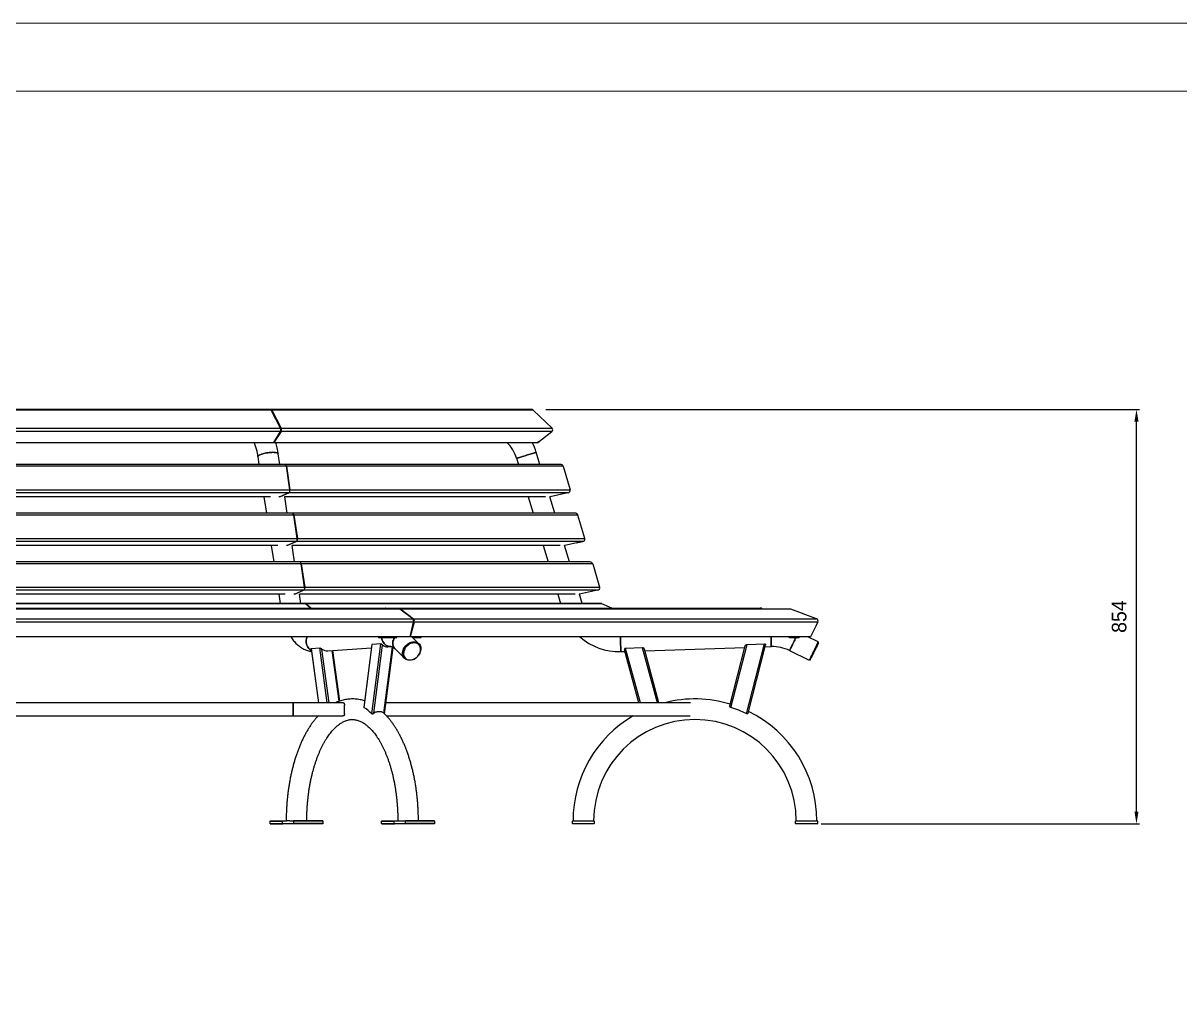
# Model space of a CAD drawing. Header units: millimetres. Extents: x -2153 to 6163, y -6718 to -838.
# Drawn here: x 231 to 2614, y -2824 to -838 of the extents above; entities that cross this region are included whole.
import ezdxf

# ---------------------------------------------------------------- set-up
doc = ezdxf.new("R2010")
doc.units = ezdxf.units.MM
doc.header["$PDSIZE"] = -1
doc.layers.add('tabelka', color=155, linetype='Continuous')
doc.layers.add('WYMIAR', color=96, linetype='Continuous')
doc.dimstyles.new('1-1', dxfattribs={"dimtxt": 30, "dimasz": 25, "dimexe": 6.25, "dimexo": 30, "dimgap": 20.625, "dimtad": 1, "dimdec": 1, "dimtxsty": 'Standard', "dimcen": 0, "dimclrd": 2, "dimclre": 2, "dimclrt": 2, "dimadec": 0, "dimazin": 0, "dimtfac": 1, "dimtdec": 1, "dimtmove": 0, "dimatfit": 3, "dimfxl": 0, "dimarcsym": 0})

# ---------------------------------------------------------------- blocks, each defined once
blk = doc.blocks.new('front')
for p, q in [((-6472.3, 411.8), (-7548.7, 411.8)), ((-6472.5, 413.4), (-7548.6, 413.4)), ((-5935.9, 413.4), (-6473.9, 413.4)), ((-5935.9, 413.4), (-6472.5, 413.4)), ((-6452.5, 374.6), (-6471.8, 411.8)), ((-6471.3, 411.8), (-6471.8, 411.8)), ((-6470.3, 411.8), (-6471.3, 411.8)), ((-6470.3, 411.8), (-6451, 374.6)), ((-5932.7, 411.8), (-6470.3, 411.8)), ((-5892.9, 374.6), (-5931.6, 411.8)), ((-7568, 374.6), (-6452.9, 374.6)), ((-6453, 367.6), (-7567.9, 367.6)), ((-6451.4, 367.6), (-6466.5, 345.5)), ((-6466.2, 345.5), (-6452.6, 367.6)), ((-6452.2, 367.6), (-6452.6, 367.6)), ((-6452.5, 374.6), (-6452, 374.6)), ((-6451.4, 367.6), (-6452.2, 367.6)), ((-6452, 374.6), (-6451, 374.6)), ((-5894.3, 367.6), (-6451.4, 367.6)), ((-6451, 374.6), (-5894, 374.6)), ((-5922.2, 345.5), (-5893.4, 367.6)), ((-7554.6, 345.5), (-6466.5, 345.5)), ((-6466.4, 345.7), (-6466.2, 345.5)), ((-6466.2, 345.5), (-5922.2, 345.5)), ((-5919.7, 347.4), (-5922.2, 345.5)), ((-6499.1, 315.6), (-6496.8, 300)), ((-6453.9, 300), (-6457.2, 322)), ((-5966.1, 312.6), (-5962.3, 300)), ((-5918, 300), (-5925.5, 325)), ((-6440.3, 296.3), (-7580.5, 296.3)), ((-6443, 300), (-7577.7, 300)), ((-5875.8, 300), (-6443.1, 300)), ((-6433.2, 247.8), (-6440.3, 296.3)), ((-6440.2, 296.3), (-6440.3, 296.3)), ((-6440.3, 296.3), (-6440.3, 296.3)), ((-6440.2, 296.3), (-6433.1, 247.8)), ((-5870.2, 296.3), (-6440.2, 296.3)), ((-5870.2, 296.3), (-5855.9, 247.8)), ((-7587.6, 247.8), (-6433.2, 247.8)), ((-6435.2, 241.8), (-7585.5, 241.8)), ((-6435.2, 241.8), (-6453.8, 233.6)), ((-6453.6, 233.6), (-6435.2, 241.8)), ((-6435.2, 241.8), (-6435.2, 241.8)), ((-5860.1, 241.8), (-6435.2, 241.8)), ((-6435.2, 241.8), (-6435.2, 241.8)), ((-6433.2, 247.8), (-6433.1, 247.8)), ((-6433.1, 247.8), (-5855.9, 247.8)), ((-5860.1, 241.8), (-5897.1, 233.6)), ((-6473.2, 233.6), (-7547.8, 233.6)), ((-6486.7, 233.6), (-6481.5, 199.6)), ((-6453.8, 233.6), (-6455.7, 233.6)), ((-6453.6, 233.7), (-6453.6, 233.6)), ((-6452.7, 233.6), (-6453.6, 233.6)), ((-5906.6, 233.6), (-6443.9, 233.6)), ((-6438.6, 199.6), (-6443.8, 233.6)), ((-5942.1, 233.6), (-5931.7, 199.6)), ((-5887.4, 199.6), (-5897.8, 233.6)), ((-5897.1, 233.6), (-5897.8, 233.6)), ((-6425.2, 195.8), (-7595.9, 195.8)), ((-6427.7, 199.6), (-7593.3, 199.6)), ((-5845.1, 199.6), (-6427.9, 199.6)), ((-5931.7, 199.6), (-6427.7, 199.6)), ((-6417.9, 147.4), (-6425.1, 195.8)), ((-6424.8, 195.8), (-6425.1, 195.8)), ((-6424.8, 195.8), (-6417.7, 147.4)), ((-5839.6, 195.8), (-6424.8, 195.8)), ((-5845.1, 199.6), (-5887.4, 199.6)), ((-5825.2, 147.4), (-5839.5, 195.8)), ((-7603.1, 147.4), (-6418, 147.4)), ((-6417.9, 147.4), (-6417.9, 147.4)), ((-6417.9, 147.4), (-6417.7, 147.4)), ((-6417.7, 147.4), (-5825.3, 147.4)), ((-6420.1, 141.3), (-7601, 141.3)), ((-6458, 133.1), (-7563.1, 133.1)), ((-6471.4, 133.1), (-6466.2, 99.1)), ((-6438.5, 133.1), (-6440.4, 133.1)), ((-6419.8, 141.3), (-6438.5, 133.1)), ((-6438.4, 133.1), (-6420, 141.3)), ((-6438.4, 133.1), (-6438.4, 133.1)), ((-6437.4, 133.1), (-6438.4, 133.1)), ((-5876.1, 133.1), (-6428.6, 133.1)), ((-6423.3, 99.1), (-6428.5, 133.1)), ((-6419.9, 141.3), (-6420, 141.3)), ((-6419.8, 141.3), (-6419.9, 141.3)), ((-5829.4, 141.3), (-6419.8, 141.3)), ((-5911.5, 133.1), (-5901.2, 99.1)), ((-5866.3, 133.1), (-5867.3, 133.1)), ((-5856.9, 99.1), (-5867.2, 133.1)), ((-5829.3, 141.3), (-5866.3, 133.1)), ((-5843.1, 138.3), (-5829.3, 141.3)), ((-6409.9, 95.4), (-7610.8, 95.4)), ((-6412.4, 99.1), (-7608, 99.1)), ((-5814.8, 99.1), (-6412.6, 99.1)), ((-6402.7, 46.9), (-6409.8, 95.4)), ((-6409.7, 95.4), (-6409.8, 95.4)), ((-6409.6, 95.4), (-6409.7, 95.4)), ((-6409.6, 95.4), (-6402.4, 46.9)), ((-5809.2, 95.4), (-6409.6, 95.4)), ((-5809.2, 95.4), (-5794.9, 46.9)), ((-7618, 46.9), (-6402.8, 46.9)), ((-6404.8, 40.8), (-7615.9, 40.8)), ((-6442.7, 32.7), (-7578.3, 32.7)), ((-6456.1, 32.7), (-6453.2, 13.7)), ((-6423.2, 32.7), (-6425.2, 32.7)), ((-6404.5, 40.8), (-6423.2, 32.7)), ((-6423.1, 32.7), (-6404.8, 40.8)), ((-6423.1, 32.7), (-6423.1, 32.7)), ((-6422.1, 32.7), (-6423.1, 32.7)), ((-5845.5, 32.7), (-6413.3, 32.7)), ((-6410.4, 13.7), (-6413.2, 32.7)), ((-6404.7, 40.8), (-6404.8, 40.8)), ((-6404.5, 40.8), (-6404.7, 40.8)), ((-5799.1, 40.8), (-6404.5, 40.8)), ((-6402.7, 46.9), (-6402.6, 46.9)), ((-6402.6, 46.9), (-6402.4, 46.9)), ((-6402.4, 46.9), (-5794.9, 46.9)), ((-5881, 32.7), (-5875.2, 13.7)), ((-5836.1, 32.7), (-5836.8, 32.7)), ((-5830.9, 13.7), (-5836.7, 32.7)), ((-5799.1, 40.8), (-5836.1, 32.7)), ((-6207, 1.6), (-7814.7, 1.6)), ((-6206, 2), (-7814.3, 2)), ((-7783.3, 4.1), (-6237.1, 4.1)), ((-6401.8, 13.1), (-7620.1, 13.1)), ((-6400.7, 13.7), (-7619.5, 13.7)), ((-5793.1, 13.7), (-6402.5, 13.7)), ((-5875.2, 13.7), (-6402.5, 13.7)), ((-6390.9, 4.1), (-6401.2, 13.1)), ((-6400.6, 13.1), (-6401.2, 13.1)), ((-6399.4, 13.1), (-6400.6, 13.1)), ((-6399.4, 13.1), (-6389.1, 4.1)), ((-5790.9, 13.1), (-6399.4, 13.1)), ((-6237.1, 4.1), (-5464, 4.1)), ((-6237.1, 4.1), (-6237.1, 4.1)), ((-5403.5, 2), (-6207.6, 2)), ((-6180, -18.1), (-6206.5, 1.6)), ((-6205.9, 1.6), (-6206.5, 1.6)), ((-6204.8, 1.6), (-6205.9, 1.6)), ((-6204.8, 1.6), (-6178.3, -18.1)), ((-5401.6, 1.6), (-6204.8, 1.6)), ((-5793.1, 13.7), (-5830.9, 13.7)), ((-5769.9, 4.1), (-5790.5, 13.1)), ((-5403.5, 2), (-5459.3, 2)), ((-5348.1, -18.1), (-5401.2, 1.6)), ((-7841.2, -18.1), (-6180.5, -18.1)), ((-6180, -18.1), (-6179.4, -18.1)), ((-6179.4, -18.1), (-6178.3, -18.1)), ((-6178.3, -18.1), (-5348.5, -18.1)), ((-6178.8, -24.7), (-7842.9, -24.7)), ((-6176.9, -24.7), (-6185.4, -55)), ((-6185.4, -55), (-6178.4, -24.7)), ((-6177.9, -24.7), (-6178.4, -24.7)), ((-6176.9, -24.7), (-6177.9, -24.7)), ((-5345.4, -24.7), (-6176.9, -24.7)), ((-5345.2, -24.7), (-5360.7, -55)), ((-5348.9, -32), (-5345.2, -24.7)), ((-6185.4, -55), (-7834.9, -55)), ((-6264.2, -71.3), (-6280.7, -200.1)), ((-6280.4, -201), (-6263.7, -70.8)), ((-6264.5, -213.6), (-6246, -69.7)), ((-6246, -69.7), (-6263.7, -70.8)), ((-6250.7, -55), (-6250.7, -56.1)), ((-6250.7, -56.1), (-6250.7, -56.4)), ((-6211.9, -56.1), (-6250.7, -56.1)), ((-6250.7, -56.4), (-6212.6, -56.4)), ((-6185.4, -55), (-6185.4, -55)), ((-5360.7, -55), (-6185.4, -55)), ((-6167.3, -69.4), (-6181.8, -55)), ((-6162.6, -56.1), (-6180.7, -56.1)), ((-6180.4, -56.4), (-6163, -56.4)), ((-6167.6, -71.4), (-6168.4, -70.5)), ((-6162.2, -55), (-6162.6, -56.1)), ((-5524.3, -201), (-5490.9, -70.8)), ((-5492.5, -213.6), (-5455.5, -69.7)), ((-5490.9, -70.8), (-5455.5, -69.7)), ((-5403.4, -56.4), (-5406.1, -55)), ((-5403.2, -56.4), (-5384.1, -56.4)), ((-5402.4, -55), (-5402.8, -56.1)), ((-5402.8, -56.1), (-5383.4, -56.1)), ((-5344.6, -65.4), (-5365.7, -55)), ((-5343.5, -67.8), (-5345.3, -66.9)), ((-6389.3, -79.7), (-6374.2, -191)), ((-6388.9, -79.2), (-6371.5, -78)), ((-6373.7, -191), (-6388.9, -79.2)), ((-6356.1, -191), (-6371.5, -78)), ((-6352, -191), (-6367, -80.4)), ((-6355.1, -84.1), (-6265.1, -78.1)), ((-6331.6, -188), (-6345.8, -83.4)), ((-6330.2, -187.5), (-6344.3, -83.3)), ((-6260.2, -212.5), (-6242.2, -72.1)), ((-6239.4, -212.5), (-6221.9, -76.1)), ((-6238.1, -213.9), (-6220.5, -76.9)), ((-6231.2, -75.8), (-6224.8, -75.4)), ((-6217.2, -79.6), (-6197.2, -99.5)), ((-5751.1, -85.7), (-5742.8, -85.5)), ((-5714.1, -191), (-5743.8, -81.8)), ((-5706.5, -78), (-5741.4, -79.2)), ((-5711, -191), (-5741.4, -79.2)), ((-5675.7, -191), (-5706.5, -78)), ((-5672.6, -191), (-5702.7, -80.4)), ((-5701.7, -84.1), (-5495.7, -77.2)), ((-5526.6, -197.7), (-5494.7, -73.5)), ((-5489.1, -212.5), (-5453, -72.1)), ((-5454, -75.8), (-5441.1, -75.4)), ((-5403.5, -83.5), (-5363.4, -103.4)), ((-6196, -98.4), (-6195.1, -99.3)), ((-5362.7, -102), (-5360.9, -102.9)), ((-6426.5, -191), (-7697.7, -191)), ((-6323.3, -191), (-6426.5, -191)), ((-6426.5, -204.4), (-6426.5, -191)), ((-6426.5, -191), (-6426.5, -217.9)), ((-6426.5, -217.9), (-6426.5, -204.4)), ((-6239.4, -212.5), (-6238.8, -213)), ((-5607.9, -191), (-6235.2, -191)), ((-7697.4, -217.9), (-6426.5, -217.9)), ((-6426.5, -217.9), (-6323.7, -217.9)), ((-6234.1, -217.9), (-5608.1, -217.9)), ((-6474.1, -439.9), (-6474.1, -434.9)), ((-6474.1, -434.9), (-6448.1, -434.9)), ((-6474.1, -439.9), (-6448.1, -439.9)), ((-6473.8, -434.4), (-6447.8, -434.4)), ((-6473.8, -440.4), (-6447.8, -440.4)), ((-6448.1, -439.9), (-6448.1, -434.9)), ((-6447.8, -434.4), (-6440.4, -434.4)), ((-6425.8, -440.4), (-6447.8, -440.4)), ((-6433.3, -434.4), (-6440.4, -434.4)), ((-6433.3, -434.4), (-6425.8, -434.4)), ((-6365.2, -434.4), (-6425.8, -434.4)), ((-6365.2, -440.4), (-6425.8, -440.4)), ((-6425.6, -434.9), (-6425.6, -439.9)), ((-6365, -434.9), (-6425.6, -434.9)), ((-6365, -439.9), (-6425.6, -439.9)), ((-6365, -434.9), (-6365, -439.9)), ((-6244.1, -439.9), (-6244.1, -434.9)), ((-6244.1, -434.9), (-6218.1, -434.9)), ((-6244.1, -439.9), (-6218.1, -439.9)), ((-6243.8, -434.4), (-6217.8, -434.4)), ((-6243.8, -440.4), (-6217.8, -440.4)), ((-6218.1, -439.9), (-6218.1, -434.9)), ((-6217.8, -434.4), (-6210.4, -434.4)), ((-6195.8, -440.4), (-6217.8, -440.4)), ((-6210.4, -434.4), (-6203.3, -434.4)), ((-6203.3, -434.4), (-6195.8, -434.4)), ((-6135.2, -434.4), (-6195.8, -434.4)), ((-6135.2, -440.4), (-6195.8, -440.4)), ((-6195.6, -434.9), (-6195.6, -439.9)), ((-6135, -434.9), (-6195.6, -434.9)), ((-6135, -439.9), (-6195.6, -439.9)), ((-6135, -434.9), (-6135, -439.9)), ((-5851, -439.9), (-5851, -434.9)), ((-5850.5, -434.4), (-5806.5, -434.4)), ((-5806.5, -440.4), (-5850.5, -440.4)), ((-5806, -434.9), (-5806, -439.9)), ((-5391, -439.9), (-5391, -434.9)), ((-5390.5, -434.4), (-5346.5, -434.4)), ((-5346.5, -440.4), (-5390.5, -440.4)), ((-5346, -434.9), (-5346, -439.9))]:
    blk.add_line(p, q)
at = {"flags": 128}
for points in [[(-6468, 325), (-6470.5, 324.9), (-6473.1, 324.8), (-6475.8, 324.5), (-6478.6, 324.1), (-6481.3, 323.7), (-6484, 323.2), (-6486.6, 322.6), (-6489, 321.9), (-6491.3, 321.2), (-6493.3, 320.4), (-6495.1, 319.6), (-6496.5, 318.8), (-6497.7, 318), (-6498.5, 317.2), (-6499, 316.4), (-6499.1, 315.7), (-6499.1, 315.6)], [(-6499.1, 315.6), (-6499.1, 315.7), (-6499, 316.4), (-6498.5, 317.2), (-6497.7, 318), (-6496.5, 318.8), (-6495.1, 319.6), (-6493.3, 320.4), (-6491.3, 321.2), (-6489, 321.9), (-6486.6, 322.6), (-6484, 323.2), (-6481.3, 323.7), (-6478.6, 324.1), (-6475.8, 324.5), (-6473.1, 324.8), (-6470.5, 324.9), (-6468, 325), (-6465.7, 324.9), (-6463.6, 324.8), (-6461.8, 324.5), (-6460.2, 324.1), (-6458.9, 323.7), (-6458, 323.2), (-6457.4, 322.6), (-6457.2, 322)], [(-6457.2, 322), (-6457.4, 322.6), (-6458, 323.2), (-6458.9, 323.7), (-6460.2, 324.1), (-6461.8, 324.5), (-6463.6, 324.8), (-6465.7, 324.9), (-6468, 325)], [(-5925.5, 325), (-5925.7, 324.9), (-5926.2, 324.8), (-5927.1, 324.5), (-5928.3, 324.1), (-5929.7, 323.7), (-5931.5, 323.2), (-5933.5, 322.6), (-5935.7, 321.9), (-5938.1, 321.2), (-5940.6, 320.4), (-5943.2, 319.6), (-5945.8, 318.8), (-5948.5, 318), (-5951.1, 317.2), (-5953.6, 316.4), (-5956, 315.7), (-5958.2, 315), (-5960.2, 314.4), (-5961.9, 313.9), (-5963.4, 313.5), (-5964.6, 313.1), (-5965.4, 312.8), (-5965.9, 312.7), (-5966.1, 312.6)], [(-5966.1, 312.6), (-5965.9, 312.7), (-5965.4, 312.8), (-5964.6, 313.1), (-5963.4, 313.5), (-5961.9, 313.9), (-5960.2, 314.4), (-5958.2, 315), (-5956, 315.7), (-5953.6, 316.4), (-5951.1, 317.2), (-5948.5, 318), (-5945.8, 318.8), (-5943.2, 319.6), (-5940.6, 320.4), (-5938.1, 321.2), (-5935.7, 321.9), (-5933.5, 322.6), (-5931.5, 323.2), (-5929.7, 323.7), (-5928.3, 324.1), (-5927.1, 324.5), (-5926.2, 324.8), (-5925.7, 324.9), (-5925.5, 325)], [(-6397.7, -55), (-6398.3, -56.4), (-6399, -59.1), (-6399.4, -61.8), (-6399.5, -64.5), (-6399.3, -67.3), (-6398.8, -70), (-6398, -72.7), (-6396.9, -75.1), (-6395.5, -77.4), (-6393.9, -79.5), (-6392.1, -81.4), (-6390, -82.9), (-6388.8, -83.7)], [(-6388.8, -83.7), (-6390, -82.9), (-6392.1, -81.4), (-6393.9, -79.5), (-6395.5, -77.4), (-6396.9, -75.1), (-6398, -72.7), (-6398.8, -70), (-6399.3, -67.3), (-6399.5, -64.5), (-6399.4, -61.8), (-6399, -59.1), (-6398.3, -56.4), (-6397.7, -55)], [(-6244.4, -56.4), (-6244.3, -57), (-6243.8, -59.7), (-6243, -62.3), (-6241.9, -64.8), (-6240.5, -67.1), (-6238.9, -69.2), (-6237.1, -71), (-6235.1, -72.6), (-6232.9, -73.8), (-6230.6, -74.7), (-6228.2, -75.2), (-6225.8, -75.4), (-6224.8, -75.4)], [(-6224.8, -75.4), (-6225.8, -75.4), (-6228.2, -75.2), (-6230.6, -74.7), (-6232.9, -73.8), (-6235.1, -72.6), (-6237.1, -71), (-6238.9, -69.2), (-6240.5, -67.1), (-6241.9, -64.8), (-6243, -62.3), (-6243.8, -59.7), (-6244.3, -57), (-6244.4, -56.4)], [(-6216.9, -56.4), (-6217.5, -57.3), (-6218.8, -59.6), (-6219.9, -62.1), (-6220.7, -64.5), (-6221.1, -67), (-6221.3, -69.5), (-6221.1, -71.8), (-6220.6, -74), (-6219.8, -76.1), (-6218.6, -78), (-6217.2, -79.6)], [(-6217.2, -79.6), (-6218.6, -78), (-6219.8, -76.1), (-6220.6, -74), (-6221.1, -71.8), (-6221.3, -69.5), (-6221.1, -67), (-6220.7, -64.5), (-6219.9, -62.1), (-6218.8, -59.6), (-6217.5, -57.3), (-6216.9, -56.4)], [(-6181.5, -102.6), (-6184, -103.2), (-6186.4, -103.4), (-6188.8, -103.3), (-6191.1, -102.9), (-6193.2, -102.2), (-6195.1, -101.2), (-6196.8, -99.8), (-6198.3, -98.3), (-6199.4, -96.4), (-6200.3, -94.4), (-6200.9, -92.2), (-6201.2, -89.9), (-6201.1, -87.5), (-6200.7, -85), (-6200, -82.5), (-6199, -80.1), (-6197.7, -77.7), (-6196.2, -75.4), (-6194.4, -73.3), (-6192.4, -71.4), (-6190.2, -69.7), (-6187.9, -68.3), (-6185.5, -67.1), (-6183, -66.2), (-6180.5, -65.7), (-6178.1, -65.4), (-6175.7, -65.5), (-6173.4, -66), (-6171.3, -66.7), (-6169.4, -67.7), (-6167.7, -69), (-6166.2, -70.6), (-6165, -72.4), (-6164.1, -74.5), (-6163.6, -76.7), (-6163.3, -79), (-6163.4, -81.4), (-6163.8, -83.9), (-6164.5, -86.4), (-6165.5, -88.8), (-6166.8, -91.2), (-6168.2, -93.3)], [(-6168.4, -70.5), (-6169.9, -69.3), (-6171.7, -68.2), (-6173.7, -67.4), (-6175.9, -67), (-6178.2, -66.9), (-6180.5, -67.1), (-6182.9, -67.6), (-6185.3, -68.5), (-6187.6, -69.6), (-6189.9, -71), (-6191.9, -72.7), (-6193.8, -74.6), (-6195.5, -76.6), (-6196.9, -78.8), (-6198.1, -81.2), (-6199, -83.5), (-6199.5, -85.9), (-6199.8, -88.3), (-6199.7, -90.6), (-6199.2, -92.8), (-6198.5, -94.8), (-6197.5, -96.6), (-6196.1, -98.3), (-6196, -98.4)], [(-6180.6, -102.2), (-6178.3, -101.3), (-6175.9, -100.2), (-6173.7, -98.8), (-6171.7, -97.1), (-6169.8, -95.2), (-6168.1, -93.1), (-6166.6, -90.9), (-6165.5, -88.6), (-6164.6, -86.2), (-6164.1, -83.8), (-6163.8, -81.5), (-6163.9, -79.2), (-6164.3, -77), (-6165.1, -75), (-6166.1, -73.1), (-6167.4, -71.5), (-6169, -70.2), (-6170.8, -69.1), (-6172.8, -68.3), (-6175, -67.9), (-6177.3, -67.8), (-6179.6, -68), (-6182, -68.5), (-6184.4, -69.3), (-6186.7, -70.5), (-6189, -71.9), (-6191, -73.6), (-6192.9, -75.4), (-6194.6, -77.5), (-6196, -79.7), (-6197.2, -82.1), (-6198.1, -84.4), (-6198.6, -86.8), (-6198.9, -89.2), (-6198.8, -91.5), (-6198.3, -93.7), (-6197.6, -95.7), (-6196.6, -97.5), (-6195.2, -99.1), (-6193.7, -100.5), (-6191.9, -101.6), (-6189.8, -102.3), (-6187.7, -102.8), (-6185.4, -102.9), (-6183, -102.7), (-6180.6, -102.2)], [(-5751.1, -85.7), (-5751.1, -85.6), (-5751.1, -85), (-5751.2, -84.1), (-5751.2, -82.9), (-5751.3, -81.4), (-5751.3, -79.5), (-5751.4, -77.4), (-5751.5, -75.1), (-5751.6, -72.7), (-5751.6, -70), (-5751.7, -67.3), (-5751.8, -64.5), (-5751.9, -61.8), (-5752, -59.1), (-5752.1, -56.4), (-5752.1, -55)], [(-5752.1, -55), (-5752.1, -56.4), (-5752, -59.1), (-5751.9, -61.8), (-5751.8, -64.5), (-5751.7, -67.3), (-5751.6, -70), (-5751.6, -72.7), (-5751.5, -75.1), (-5751.4, -77.4), (-5751.3, -79.5), (-5751.3, -81.4), (-5751.2, -82.9), (-5751.2, -84.1), (-5751.1, -85), (-5751.1, -85.6), (-5751.1, -85.7)], [(-5441.1, -75.4), (-5441.1, -75.2), (-5441.2, -74.7), (-5441.2, -73.8), (-5441.2, -72.6), (-5441.3, -71), (-5441.3, -69.2), (-5441.4, -67.1), (-5441.5, -64.8), (-5441.6, -62.3), (-5441.7, -59.7), (-5441.8, -57), (-5441.8, -55)], [(-5441.8, -55), (-5441.8, -57), (-5441.7, -59.7), (-5441.6, -62.3), (-5441.5, -64.8), (-5441.4, -67.1), (-5441.3, -69.2), (-5441.3, -71), (-5441.2, -72.6), (-5441.2, -73.8), (-5441.2, -74.7), (-5441.1, -75.2), (-5441.1, -75.4)], [(-5390.1, -56.4), (-5390.5, -57.3), (-5391.7, -59.6), (-5392.9, -62.1), (-5394.1, -64.5), (-5395.4, -67), (-5396.6, -69.5), (-5397.7, -71.8), (-5398.8, -74), (-5399.9, -76.1), (-5400.8, -78), (-5401.6, -79.6), (-5402.3, -81), (-5402.8, -82.1), (-5403.2, -82.9), (-5403.5, -83.4), (-5403.5, -83.5)], [(-5403.5, -83.5), (-5403.5, -83.4), (-5403.2, -82.9), (-5402.8, -82.1), (-5402.3, -81), (-5401.6, -79.6), (-5400.8, -78), (-5399.9, -76.1), (-5398.8, -74), (-5397.7, -71.8), (-5396.6, -69.5), (-5395.4, -67), (-5394.1, -64.5), (-5392.9, -62.1), (-5391.7, -59.6), (-5390.5, -57.3), (-5390.1, -56.4)], [(-5344.6, -65.4), (-5344.6, -65.5), (-5344.8, -66), (-5345.2, -66.7), (-5345.7, -67.7), (-5346.3, -69), (-5347.1, -70.6), (-5348, -72.4), (-5349, -74.5), (-5350.1, -76.7), (-5351.3, -79), (-5352.5, -81.4), (-5353.7, -83.9), (-5354.9, -86.4), (-5356.1, -88.8), (-5357.3, -91.2), (-5358.4, -93.5), (-5359.5, -95.6), (-5360.4, -97.5), (-5361.3, -99.2), (-5362, -100.6), (-5362.5, -101.8), (-5363, -102.6)], [(-5360.5, -102.2), (-5360.1, -101.3), (-5359.5, -100.2), (-5358.8, -98.8), (-5358, -97.1), (-5357.1, -95.2), (-5356, -93.1), (-5354.9, -90.9), (-5353.8, -88.6), (-5352.6, -86.2), (-5351.4, -83.8), (-5350.3, -81.5), (-5349.1, -79.2), (-5348, -77), (-5347, -75), (-5346.1, -73.1), (-5345.3, -71.5), (-5344.7, -70.2), (-5344.1, -69.1), (-5343.8, -68.3), (-5343.5, -67.9), (-5343.5, -67.8)], [(-5363, -102.6), (-5363.3, -103.2), (-5363.4, -103.4), (-5363.4, -103.4)], [(-6474.1, -434.9), (-6474.1, -434.8), (-6474, -434.7), (-6474, -434.7), (-6474, -434.6), (-6474, -434.5), (-6473.9, -434.5), (-6473.9, -434.4), (-6473.8, -434.4)], [(-6473.8, -440.4), (-6473.9, -440.4), (-6473.9, -440.4), (-6474, -440.4), (-6474, -440.3), (-6474, -440.2), (-6474, -440.1), (-6474.1, -440), (-6474.1, -439.9)], [(-6448.1, -434.9), (-6448.1, -434.8), (-6448.1, -434.7), (-6448, -434.7), (-6448, -434.6), (-6448, -434.5), (-6447.9, -434.5), (-6447.9, -434.4), (-6447.8, -434.4)], [(-6447.8, -440.4), (-6447.9, -440.4), (-6447.9, -440.4), (-6448, -440.4), (-6448, -440.3), (-6448, -440.2), (-6448.1, -440.1), (-6448.1, -440), (-6448.1, -439.9)], [(-6425.8, -434.4), (-6425.8, -434.4), (-6425.7, -434.5), (-6425.7, -434.5), (-6425.7, -434.6), (-6425.6, -434.7), (-6425.6, -434.7), (-6425.6, -434.8), (-6425.6, -434.9)], [(-6425.6, -439.9), (-6425.6, -440), (-6425.6, -440.1), (-6425.6, -440.2), (-6425.7, -440.3), (-6425.7, -440.4), (-6425.7, -440.4), (-6425.8, -440.4), (-6425.8, -440.4)], [(-6365.2, -434.4), (-6365.2, -434.4), (-6365.1, -434.5), (-6365.1, -434.5), (-6365, -434.6), (-6365, -434.7), (-6365, -434.7), (-6365, -434.8), (-6365, -434.9)], [(-6365, -439.9), (-6365, -440), (-6365, -440.1), (-6365, -440.2), (-6365, -440.3), (-6365.1, -440.4), (-6365.1, -440.4), (-6365.2, -440.4), (-6365.2, -440.4)], [(-6244.1, -434.9), (-6244.1, -434.8), (-6244, -434.7), (-6244, -434.7), (-6244, -434.6), (-6244, -434.5), (-6243.9, -434.5), (-6243.9, -434.4), (-6243.8, -434.4)], [(-6243.8, -440.4), (-6243.9, -440.4), (-6243.9, -440.4), (-6244, -440.4), (-6244, -440.3), (-6244, -440.2), (-6244, -440.1), (-6244.1, -440), (-6244.1, -439.9)], [(-6218.1, -434.9), (-6218.1, -434.8), (-6218.1, -434.7), (-6218, -434.7), (-6218, -434.6), (-6218, -434.5), (-6217.9, -434.5), (-6217.9, -434.4), (-6217.8, -434.4)], [(-6217.8, -440.4), (-6217.9, -440.4), (-6217.9, -440.4), (-6218, -440.4), (-6218, -440.3), (-6218, -440.2), (-6218.1, -440.1), (-6218.1, -440), (-6218.1, -439.9)], [(-6195.8, -434.4), (-6195.8, -434.4), (-6195.7, -434.5), (-6195.7, -434.5), (-6195.7, -434.6), (-6195.6, -434.7), (-6195.6, -434.7), (-6195.6, -434.8), (-6195.6, -434.9)], [(-6195.6, -439.9), (-6195.6, -440), (-6195.6, -440.1), (-6195.6, -440.2), (-6195.7, -440.3), (-6195.7, -440.4), (-6195.7, -440.4), (-6195.8, -440.4), (-6195.8, -440.4)], [(-6135.2, -434.4), (-6135.2, -434.4), (-6135.1, -434.5), (-6135.1, -434.5), (-6135, -434.6), (-6135, -434.7), (-6135, -434.7), (-6135, -434.8), (-6135, -434.9)], [(-6135, -439.9), (-6135, -440), (-6135, -440.1), (-6135, -440.2), (-6135, -440.3), (-6135.1, -440.4), (-6135.1, -440.4), (-6135.2, -440.4), (-6135.2, -440.4)]]:
    blk.add_lwpolyline(points, dxfattribs=at)
for centre, radius, start, end in [((-6041.5, 289.7), 78.8, 16.9092, 45.0314), ((-6041.5, 289.7), 121.2, 16.9092, 27.3864), ((-6163, -56), 0.438, 272.3918, 342.1398), ((-5755.2, 35.4), 121.2, 228.2267, 271.9092), ((-5403.2, -56), 0.415, 245.8323, 343.7064), ((-5438.5, -154.2), 78.8, 63.6583, 91.9092), ((-6188.6, -78.8), 24.9, 286.5011, 308.0079), ((-5517.2, -25), 174.6, 333.5281, 333.7975), ((-5598.5, -434.4), 251.2, 73.1343, 104.2693), ((-6335.8, -287.1), 102.4, 45.8679, 57.2628), ((-5598.5, -434.4), 245, 64.3464, 72.3689), ((-5598.5, -434.4), 251.2, 0, 63.9153), ((-5598.5, -434.4), 251.2, 120.4511, 180), ((-5598.5, -434.4), 208.8, 0, 180), ((-5850.5, -434.9), 0.5, 90, 180), ((-5850.5, -439.9), 0.5, 180, 270), ((-5806.5, -434.9), 0.5, 0, 90), ((-5806.5, -439.9), 0.5, 270, 0), ((-5390.5, -434.9), 0.5, 90, 180), ((-5390.5, -439.9), 0.5, 180, 270), ((-5346.5, -434.9), 0.5, 0, 90), ((-5346.5, -439.9), 0.5, 270, 0)]:
    blk.add_arc(centre, radius, start, end)
for centre, major_axis, ratio, start_param, end_param in [((-6473.9, 408.4), (-0.08, 5), 0.565755, 5.437899, 6.353329), ((-6472.6, 408.4), (0.16, 5), 0.599963, 5.465836, 6.302536), ((-5935.9, 408.4), (5.83, 0.17), 0.857228, 0.700712, 1.625809), ((-6454.5, 371.3), (-0.08, 5), 0.565755, 3.867103, 5.437899), ((-6453.3, 371.3), (0.16, 5), 0.599963, 3.89504, 5.465836), ((-5897.3, 371.3), (5.83, 0.17), 0.857228, 5.413101, 6.983898), ((-6443.1, 295), (-0.01, 5), 0.574598, 4.962114, 6.282588), ((-6443.1, 295), (0.01, 5), 0.582851, 4.96394, 6.284414), ((-5875.8, 295), (5.79, 0.01), 0.863966, 0.247951, 1.568425), ((-6435.9, 246.6), (0.01, 5), 0.582851, 3.393144, 4.96394), ((-6435.9, 246.6), (-0.01, 5), 0.574598, 3.391318, 4.962114), ((-5861.5, 246.6), (5.79, 0.01), 0.863966, 4.96034, 6.531136), ((-6427.9, 194.6), (-0.01, 5), 0.574598, 4.962114, 6.282588), ((-6427.7, 194.6), (0.01, 5), 0.582851, 4.96394, 6.284414), ((-5845.1, 194.6), (5.79, 0.01), 0.863966, 0.247951, 1.568425), ((-6420.7, 146.1), (-0.01, 5), 0.574598, 3.391318, 4.962114), ((-6420.5, 146.1), (0.01, 5), 0.582851, 3.393144, 4.96394), ((-5830.8, 146.1), (5.79, 0.01), 0.863966, 4.96034, 6.531136), ((-6412.6, 94.1), (-0.01, 5), 0.574598, 4.962114, 6.282588), ((-6412.4, 94.1), (0.01, 5), 0.582851, 4.96394, 6.284414), ((-5814.8, 94.1), (5.79, 0.01), 0.863966, 0.247951, 1.568425), ((-6405.5, 45.7), (-0.01, 5), 0.574598, 3.391318, 4.962114), ((-6405.2, 45.7), (0.01, 5), 0.582851, 3.393144, 4.96394), ((-5800.5, 45.7), (5.79, 0.01), 0.863966, 4.96034, 6.531136), ((-6402.4, 8.7), (-0.11, 5), 0.569772, 5.799647, 6.37523), ((-6400.8, 8.7), (0.22, 5), 0.591374, 5.838473, 6.309712), ((-6237.1, -0.9), (0, 5), 0.57735, 5.342494, 6.283185), ((-6237.1, -0.9), (0, 5), 0.57735, 5.342494, 6.283185), ((-6207.6, -3), (-0.1, 5), 0.571277, 5.866371, 6.36544), ((-6206.1, -3), (0.21, 5), 0.588484, 5.903008, 6.308094), ((-5793.2, 8.7), (5.81, 0.24), 0.859991, 1.051343, 1.522582), ((-5464, -0.9), (-5.77, 0), 0.866025, 3.771698, 4.712389), ((-5403.5, -3), (5.8, 0.23), 0.861141, 1.119567, 1.5573), ((-6181, -22.7), (-0.1, 5), 0.571277, 4.295575, 5.866371), ((-6179.6, -22.7), (0.21, 5), 0.588484, 4.332211, 5.903008), ((-5350.5, -22.7), (5.8, 0.23), 0.861141, 5.831956, 7.402753), ((-6359, -63.1), (-9.4, 19.6), 0.819926, 2.165457, 2.824788), ((-6229.5, -54.4), (8.6, 20.2), 0.81374, 2.873063, 3.532394)]:
    blk.add_ellipse(centre, major_axis=major_axis, ratio=ratio, start_param=start_param, end_param=end_param)
for points, knots in [([(-6507.1, 345.5), (-6506.7, 344.4), (-6505.8, 342.1), (-6504.5, 338.4), (-6503.2, 334.4), (-6502.1, 330.2), (-6501, 325.8), (-6500.1, 321.3), (-6499.5, 317.9), (-6499.2, 316), (-6499.1, 315.6)], [0, 0, 0, 0, 0.125094, 0.264096, 0.404025, 0.544802, 0.686341, 0.828555, 0.964145, 1, 1, 1, 1]), ([(-6457.2, 322), (-6457.4, 323), (-6457.9, 326.1), (-6458.8, 331), (-6460, 336.8), (-6461.2, 341.6), (-6462, 344.4), (-6462.3, 345.5)], [0, 0, 0, 0, 0.129638, 0.373577, 0.618097, 0.863375, 1, 1, 1, 1]), ([(-6431.3, -55), (-6430.9, -55.7), (-6429.5, -57.9), (-6427, -61.3), (-6423.9, -65.1), (-6420.6, -68.7), (-6417.2, -71.9), (-6413.7, -74.8), (-6410, -77.4), (-6406.3, -79.6), (-6402.6, -81.5), (-6398.8, -83.1), (-6394.9, -84.3), (-6391.5, -85.1), (-6389.4, -85.3), (-6388.5, -85.4)], [0, 0, 0, 0, 0.0443773, 0.1328677, 0.2210158, 0.3084632, 0.3948239, 0.4797311, 0.5629086, 0.6441989, 0.7235901, 0.8011819, 0.8771804, 0.9518369, 1, 1, 1, 1]), ([(-6263.7, -70.8), (-6263.8, -70.9), (-6264.1, -70.9), (-6264.2, -71.1), (-6264.2, -71.3), (-6264.2, -71.3)], [0, 0, 0, 0, 0.3584164, 0.96466, 1, 1, 1, 1]), ([(-6242.2, -72.1), (-6242.2, -72), (-6242.6, -71.7), (-6243.3, -71.1), (-6244.2, -70.4), (-6245, -70), (-6245.6, -69.7), (-6245.9, -69.7), (-6246, -69.7), (-6246, -69.7)], [0, 0, 0, 0, 0.041459, 0.333512, 0.546814, 0.710656, 0.850036, 0.989585, 1, 1, 1, 1]), ([(-5494.7, -73.5), (-5494.6, -73.2), (-5494.3, -72.6), (-5493.4, -71.7), (-5492.4, -71.2), (-5491.5, -70.9), (-5491.1, -70.9), (-5490.9, -70.8)], [0, 0, 0, 0, 0.259194, 0.527272, 0.7663, 0.928965, 1, 1, 1, 1]), ([(-5455.5, -69.7), (-5455.4, -69.7), (-5455, -69.7), (-5454.4, -69.8), (-5453.8, -70.1), (-5453.3, -70.7), (-5453, -71.4), (-5453, -71.9), (-5453, -72.1)], [0, 0, 0, 0, 0.067856, 0.216175, 0.351604, 0.537287, 0.781359, 1, 1, 1, 1]), ([(-6389.3, -79.7), (-6389.3, -79.6), (-6389.4, -79.5), (-6389.3, -79.3), (-6389.1, -79.2), (-6389, -79.2), (-6388.9, -79.2)], [0, 0, 0, 0, 0.037634, 0.496337, 0.956462, 1, 1, 1, 1]), ([(-6371.5, -78), (-6371.4, -78), (-6371.1, -78), (-6370.3, -78.4), (-6369.2, -79), (-6368, -79.7), (-6367.3, -80.2), (-6367, -80.4)], [0, 0, 0, 0, 0.1109141, 0.2925775, 0.549163, 0.8133109, 1, 1, 1, 1]), ([(-6224.8, -75.4), (-6224.7, -75.4), (-6224.4, -75.4), (-6223.9, -75.4), (-6223.2, -75.5), (-6222.4, -75.8), (-6221.5, -76.3), (-6220.4, -76.9), (-6219.2, -77.8), (-6218.1, -78.8), (-6217.4, -79.4), (-6217.2, -79.6)], [0, 0, 0, 0, 0.060467, 0.2374019, 0.3761439, 0.5012423, 0.6170135, 0.727239, 0.8437464, 0.9566727, 1, 1, 1, 1]), ([(-5741.4, -79.2), (-5741.5, -79.2), (-5741.8, -79.2), (-5742.4, -79.4), (-5743, -79.7), (-5743.6, -80.3), (-5743.9, -81.1), (-5743.8, -81.5), (-5743.8, -81.8)], [0, 0, 0, 0, 0.049521, 0.196766, 0.332663, 0.521115, 0.768099, 1, 1, 1, 1]), ([(-5702.7, -80.4), (-5702.8, -80.1), (-5703.1, -79.6), (-5703.9, -78.8), (-5704.9, -78.3), (-5705.8, -78), (-5706.3, -78), (-5706.5, -78)], [0, 0, 0, 0, 0.244154, 0.511019, 0.7478, 0.911812, 1, 1, 1, 1]), ([(-6279.1, -187.4), (-6280.6, -186.9), (-6283.8, -185.9), (-6288.6, -184.8), (-6293.6, -183.9), (-6298.7, -183.4), (-6303.7, -183.2), (-6308.7, -183.3), (-6313.6, -183.7), (-6318.6, -184.4), (-6323.5, -185.5), (-6328.4, -186.8), (-6333.3, -188.5), (-6336.8, -189.9), (-6338.7, -190.8), (-6339, -191)], [0, 0, 0, 0, 0.077406, 0.160862, 0.243644, 0.325892, 0.407764, 0.489433, 0.571045, 0.652742, 0.734693, 0.817061, 0.899991, 0.983608, 1, 1, 1, 1]), ([(-6323.3, -191), (-6323, -191), (-6322.4, -191), (-6321.8, -191.4), (-6321.3, -192), (-6320.9, -193.2), (-6320.9, -195.5), (-6321, -198.4), (-6321.2, -201.2), (-6321.2, -203.4), (-6321.2, -205.7), (-6321.2, -207.9), (-6321.1, -210), (-6321, -212), (-6320.9, -213.8), (-6320.9, -215.2), (-6321.1, -216.4), (-6321.7, -217.5), (-6322.6, -217.9), (-6323.5, -217.9), (-6323.7, -217.8)], [0, 0, 0, 0, 0.038856, 0.087105, 0.134141, 0.182737, 0.272155, 0.369768, 0.421384, 0.474494, 0.526113, 0.579251, 0.630555, 0.683312, 0.735189, 0.788676, 0.838371, 0.889966, 0.977512, 1, 1, 1, 1]), ([(-6280.7, -200.1), (-6280.7, -200.2), (-6280.8, -200.4), (-6280.7, -200.8), (-6280.5, -200.9), (-6280.4, -201)], [0, 0, 0, 0, 0.218802, 0.709106, 1, 1, 1, 1]), ([(-6264.5, -213.6), (-6264.4, -213.6), (-6264.3, -213.8), (-6263.8, -213.9), (-6263.1, -213.9), (-6262.2, -213.6), (-6261.1, -213.1), (-6260.5, -212.7), (-6260.2, -212.5)], [0, 0, 0, 0, 0.059675, 0.203608, 0.34103, 0.537408, 0.792065, 1, 1, 1, 1]), ([(-6260.2, -212.5), (-6259.2, -211.9), (-6257.4, -210.7), (-6254.3, -209.5), (-6251.2, -208.8), (-6248.2, -208.7), (-6245.2, -209.3), (-6242.2, -210.4), (-6240.4, -211.7), (-6239.4, -212.5)], [0, 0, 0, 0, 0.13802, 0.276032, 0.414111, 0.552176, 0.689292, 0.826398, 1, 1, 1, 1]), ([(-6168.3, -434.4), (-6168.3, -432.9), (-6168.3, -428.4), (-6168.5, -420.9), (-6168.8, -412), (-6169.3, -403.2), (-6170, -394.4), (-6170.8, -385.7), (-6171.8, -377), (-6172.9, -368.4), (-6174.2, -359.9), (-6175.7, -351.5), (-6177.3, -343.1), (-6179, -334.9), (-6181, -326.8), (-6183.1, -318.8), (-6185.3, -310.9), (-6187.7, -303.2), (-6190.2, -295.7), (-6192.9, -288.3), (-6195.7, -281.1), (-6198.7, -274.1), (-6201.8, -267.2), (-6205.1, -260.6), (-6208.5, -254.2), (-6212, -248), (-6215.7, -242), (-6219.5, -236.2), (-6223.4, -230.7), (-6227.5, -225.5), (-6231.7, -220.5), (-6235.5, -216.4), (-6237.9, -214), (-6238.8, -213.1)], [0, 0, 0, 0, 0.017375, 0.050202, 0.083032, 0.115868, 0.148712, 0.181567, 0.214436, 0.247321, 0.280226, 0.313153, 0.346106, 0.379088, 0.412101, 0.445149, 0.478235, 0.511362, 0.544533, 0.57775, 0.611014, 0.644329, 0.677694, 0.711108, 0.744568, 0.778072, 0.811611, 0.845174, 0.878744, 0.912297, 0.945804, 0.979232, 1, 1, 1, 1]), ([(-5524.3, -201), (-5524.4, -200.9), (-5524.7, -200.8), (-5525.3, -200.5), (-5526, -199.9), (-5526.5, -199), (-5526.6, -198.2), (-5526.6, -197.8), (-5526.6, -197.7)], [0, 0, 0, 0, 0.046055, 0.178242, 0.3603, 0.605531, 0.856245, 1, 1, 1, 1]), ([(-5489.1, -212.5), (-5489.2, -212.8), (-5489.4, -213.2), (-5490.2, -213.7), (-5490.9, -213.9), (-5491.7, -213.9), (-5492.2, -213.7), (-5492.4, -213.6), (-5492.5, -213.6)], [0, 0, 0, 0, 0.291621, 0.527553, 0.704792, 0.850526, 0.996755, 1, 1, 1, 1]), ([(-6374.9, -217.9), (-6376.3, -219.4), (-6379, -222.4), (-6383, -227.4), (-6387, -232.7), (-6390.9, -238.2), (-6394.7, -244), (-6398.3, -250.1), (-6401.8, -256.4), (-6405.1, -262.9), (-6408.3, -269.6), (-6411.4, -276.5), (-6414.3, -283.6), (-6417.1, -290.9), (-6419.7, -298.3), (-6422.2, -305.9), (-6424.5, -313.7), (-6426.7, -321.6), (-6428.8, -329.6), (-6430.6, -337.8), (-6432.3, -346.1), (-6433.9, -354.4), (-6435.3, -362.9), (-6436.6, -371.5), (-6437.6, -380.1), (-6438.6, -388.8), (-6439.3, -397.6), (-6439.9, -406.4), (-6440.4, -415.2), (-6440.6, -423.9), (-6440.7, -430.3), (-6440.7, -433.8), (-6440.7, -434.4)], [0, 0, 0, 0, 0.032381, 0.06682, 0.101371, 0.135997, 0.170666, 0.205354, 0.240033, 0.27469, 0.309316, 0.343903, 0.378446, 0.412945, 0.447398, 0.481805, 0.516168, 0.55049, 0.584772, 0.619018, 0.653229, 0.68741, 0.721563, 0.755691, 0.789798, 0.823885, 0.857957, 0.892017, 0.926066, 0.960109, 0.992355, 1, 1, 1, 1]), ([(-6398.3, -434.4), (-6398.3, -433), (-6398.3, -428.9), (-6398.2, -422), (-6397.9, -413.8), (-6397.4, -405.7), (-6396.8, -397.6), (-6396, -389.6), (-6395.1, -381.7), (-6394.1, -373.8), (-6392.9, -366), (-6391.5, -358.4), (-6390.1, -350.9), (-6388.4, -343.5), (-6386.7, -336.2), (-6384.8, -329.1), (-6382.8, -322.2), (-6380.7, -315.4), (-6378.5, -308.8), (-6376.2, -302.5), (-6373.7, -296.3), (-6371.2, -290.4), (-6368.6, -284.7), (-6365.8, -279.2), (-6363.1, -274), (-6360.2, -269), (-6357.3, -264.3), (-6354.3, -259.8), (-6351.3, -255.6), (-6348.2, -251.7), (-6345.1, -248.1), (-6342, -244.8), (-6338.9, -241.7), (-6335.8, -238.9), (-6332.7, -236.4), (-6329.5, -234.1), (-6326.4, -232.1), (-6323.3, -230.4), (-6320.2, -229), (-6317.1, -227.8), (-6314, -226.8), (-6310.8, -226.1), (-6307.6, -225.7), (-6304.3, -225.6), (-6300.9, -225.8), (-6297.6, -226.2), (-6294.2, -227), (-6290.9, -228.1), (-6287.6, -229.5), (-6284.3, -231.1), (-6281.1, -233), (-6277.9, -235.2), (-6274.7, -237.7), (-6271.5, -240.4), (-6268.4, -243.4), (-6265.2, -246.6), (-6262.1, -250.1), (-6259, -253.9), (-6256, -258), (-6253, -262.4), (-6250.1, -267), (-6247.2, -271.8), (-6244.4, -276.9), (-6241.6, -282.3), (-6239, -287.9), (-6236.4, -293.7), (-6233.9, -299.8), (-6231.5, -306.1), (-6229.3, -312.5), (-6227.1, -319.2), (-6225.1, -326), (-6223.1, -333.1), (-6221.3, -340.2), (-6219.7, -347.6), (-6218.1, -355), (-6216.7, -362.6), (-6215.5, -370.4), (-6214.4, -378.2), (-6213.4, -386.1), (-6212.6, -394.1), (-6211.9, -402.1), (-6211.4, -410.2), (-6211, -418.3), (-6210.8, -426.4), (-6210.7, -431.8), (-6210.7, -434.4)], [0, 0, 0, 0, 0.006298, 0.018335, 0.030371, 0.042404, 0.054434, 0.066459, 0.078477, 0.090489, 0.102492, 0.114486, 0.126468, 0.138439, 0.150395, 0.162337, 0.174263, 0.186171, 0.19806, 0.209929, 0.221777, 0.233603, 0.245406, 0.257186, 0.268943, 0.280677, 0.29239, 0.304084, 0.315762, 0.32743, 0.339094, 0.350762, 0.362444, 0.374157, 0.385921, 0.397761, 0.409711, 0.421812, 0.434115, 0.446683, 0.459583, 0.472886, 0.486641, 0.500832, 0.515326, 0.529795, 0.543921, 0.557577, 0.570765, 0.583554, 0.596026, 0.608256, 0.620307, 0.632227, 0.644056, 0.655824, 0.667552, 0.679259, 0.690959, 0.702658, 0.714364, 0.726083, 0.737818, 0.749573, 0.761348, 0.773145, 0.784963, 0.796803, 0.808664, 0.820546, 0.832446, 0.844364, 0.856299, 0.868249, 0.880213, 0.89219, 0.904179, 0.916177, 0.928185, 0.940201, 0.952223, 0.964251, 0.976282, 0.988317, 1, 1, 1, 1])]:
    blk.add_open_spline(points, degree=3, knots=knots)
blk = doc.blocks.new('*D6')
at = {"layer": 'Defpoints', "color": 0}
for p in [(1277.6, -1634.3), (2524.7, -1634.3), (1844.9, -2488.2)]:
    blk.add_point(p, dxfattribs=at)
at = {"layer": 'WYMIAR', "color": 2, "lineweight": -2}
for p, q in [((1307.6, -1634.3), (2530.9, -1634.3)), ((2524.7, -2463.2), (2524.7, -1659.3)), ((1874.9, -2488.2), (2530.9, -2488.2))]:
    blk.add_line(p, q, dxfattribs=at)
at = {"layer": 'WYMIAR', "color": 2}
for points in [[(2520.5, -1659.3), (2528.9, -1659.3), (2524.7, -1634.3)], [(2520.5, -2463.2), (2528.9, -2463.2), (2524.7, -2488.2)]]:
    blk.add_solid(points, dxfattribs=at)
at = {"layer": 'WYMIAR', "color": 2, "insert": (2489.1, -2061.3), "char_height": 30, "attachment_point": 5, "rotation": 90}
blk.add_mtext('854', dxfattribs=at)

msp = doc.modelspace()

# ---------------------------------------------------------------- linework, layer by layer
at = {"layer": 'tabelka', "lineweight": 5}
for points in [[(-2152.75, -838.37), (6163.25, -838.37), (6163.25, -6718.37), (-2152.75, -6718.37)], [(-2012.75, -978.37), (6023.25, -978.37), (6023.25, -6578.37), (-2012.75, -6578.37)]]:
    msp.add_lwpolyline(points, close=True, dxfattribs=at)

# ---------------------------------------------------------------- block references
msp.add_blockref('front', (7213.45, -2047.75))

# ---------------------------------------------------------------- dimensions: what is measured, and where the dimension line sits
at = {"layer": 'WYMIAR'}
dim = msp.add_linear_dim(base=(2524.69, -1634.35), p1=(1844.93, -2488.19), p2=(1277.56, -1634.35), angle=90, text='854', dimstyle='1-1', dxfattribs=at)
dim.commit()
dim.dimension.update_dxf_attribs({"geometry": '*D6', "text_midpoint": (2489.07, -2061.27)})

doc.saveas('drawing.dxf')
